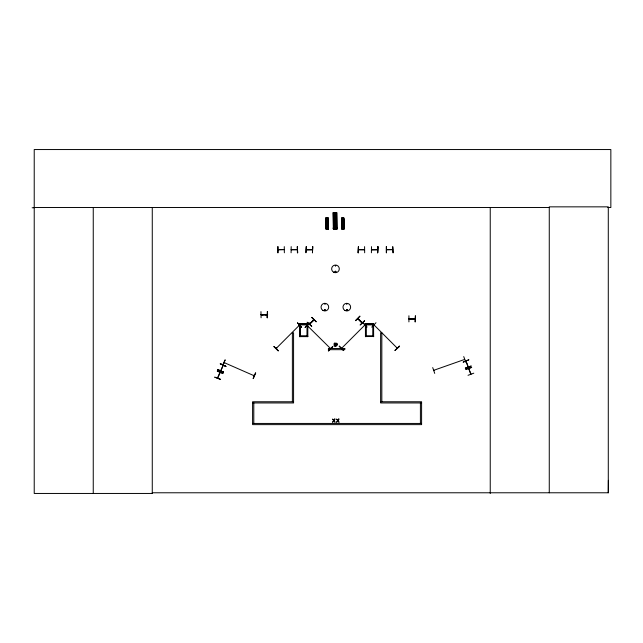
<?xml version="1.0" encoding="UTF-8"?>
<svg xmlns="http://www.w3.org/2000/svg" width="643" height="643" viewBox="0 0 643 643"><rect width="100%" height="100%" fill="white"/><g stroke="black" fill="none" stroke-linecap="round" stroke-linejoin="round"><path stroke-width="0.96" d="M607.844 207.52L610.85 207.52L610.85 149.546L34.224 149.546L34.224 493.454L152.359 493.454L152.278 492.779L608.286 492.779L608.374 480.345M361.639 322.521L362.29 322.641M374.17 325.471L373.969 324.884M396.667 347.935L397.085 348.297M396.795 347.71L397.245 348.112M470.998 374.105L468.715 368.487L470.748 374.242M324.305 309.862C325.326 312 325.647 308.383 324.394 309.733M325.173 304.026L324.554 303.866L325.213 303.954M335.775 265.68C334.456 266.532 336.08 264.506 335.55 265.969M335.887 271.74C334.786 273.002 335.284 270.494 335.831 271.643M346.408 309.902C347.397 311.517 346.987 308.423 346.497 310.199M347.349 310.159C345.95 307.884 346.577 312.305 347.324 309.717M434.443 370.344L433.945 370.593M433.744 370.32L464.744 359.397M335.397 345.709L335.453 344.527L336.426 345.339L336.619 344.262L335.212 343.611L334.513 344.447L334.882 345.476L336.426 345.339M335.775 343.563L335.622 344.463L336.289 343.796M220.975 370.408L220.533 370.826M220.991 370.368L220.766 370.907M222.663 365.795L225.187 359.823L222.502 365.361M220.155 372.618L217.712 378.116M335.341 229.029L334.915 229.085M362.339 322.778L361.961 322.36M276.795 348.201L276.168 348.458L299.437 325.189L299.22 325.752M309.444 324.008L314.017 319.86L309.677 324.144L309.934 323.558M341.666 348.249L364.886 325.028M334.955 271.442C335.397 273.773 336.643 270.365 335.083 271.346M307.675 323.871L307.716 336.635L299.55 336.611M307.659 324.257L307.611 336.635M373.567 323.871L373.631 336.635M373.551 324.257L373.503 336.635M335.196 228.273L334.963 229.069M217.808 369.669L223.467 372.064M222.679 365.714L223.225 365.288L220.758 370.85L223.145 365.256M224.552 362.74L224.029 362.548L254.17 375.761M253.543 375.496L254.106 375.737L253.768 375.287M253.093 378.526L255.488 372.868M253.302 378.614L255.721 372.964M217.358 370.898L222.992 373.358M217.543 377.971L219.874 372.426M220.436 379.29L214.666 377.144L220.404 379.37M261.066 314.588L261.669 314.813M266.54 314.861L267.142 314.548L266.66 314.797M408.94 318.727L409.623 318.936L408.94 318.936M291.183 249.597L297.259 249.54M358.432 249.597L364.581 249.597M386.604 249.597L392.744 249.597L386.668 249.814M466.046 361.278L468.289 366.872M313.334 320.11L313.921 319.82M364.3 325.229L364.645 324.892M324.578 309.717L324.98 310.416L324.876 309.645M261.709 314.837L261.195 314.556M278.186 249.597L284.262 249.597L278.202 249.838M297.323 249.814L291.183 249.814M334.882 345.476L335.477 344.769M276.217 348.41L276.651 347.967M299.003 325.631L299.349 325.197M278.194 350.933L273.838 346.593M311.895 317.345L316.252 321.677M307.692 325.647L307.274 325.286M309.5 323.992L313.736 319.659M309.645 324.144L313.88 319.892M311.71 326.274L307.105 322.199L311.686 326.306M355.732 320.72L359.984 316.284M355.507 320.495L359.823 316.123M358.159 319.041L357.998 318.446L362.29 322.698M328.308 350.813L332.688 346.497M328.525 351.03L329.763 349.784M330.992 348.53L332.849 346.657M339.359 346.063L343.667 350.443M364.477 320.72L360.104 325.036L364.645 320.881M362.861 322.553L366.992 327.118L362.845 322.577M364.846 325.109L364.517 325.446M371.734 327.142L375.986 322.714M399.536 346.255L394.995 350.411L399.56 346.28M395.059 350.467L399.343 346.063M307.611 324.474L299.55 324.361M362.13 322.987L357.862 318.655L362.13 322.931M362.138 323.027L357.854 318.711L358.183 319.024M373.503 324.474L365.433 324.361M335.558 344.809L336.667 344.825M224.166 362.572L224.664 362.821M346.722 303.625L346.81 304.284L346.81 303.649M334.561 345.01L335.421 344.696M335.75 344.576L336.619 344.262M432.715 367.587L434.724 373.398M463.732 356.6L465.862 362.371M465.821 369.203L471.705 367.402L465.91 369.452M468.032 375.311L473.795 373.181M463.209 362.057L468.916 359.767L463.241 362.138M465.315 368.013L471.11 365.955M465.395 368.222L471.198 366.197M409.069 318.695L415.089 318.687L414.381 318.92M414.96 318.936L409.004 318.936L415.089 318.92M327.247 228.546L326.998 228.948M333.203 212.672L336.755 212.616L336.94 229.262L333.387 229.31L333.203 212.672L333.46 229.31M333.46 214.352L336.538 214.32M333.476 215.485L336.546 215.453M333.492 217.173L336.562 217.141M325.824 218.017L328.195 217.977M341.698 218.017L344.069 217.977L344.182 229.077L341.819 229.117L341.754 218.017L342.004 229.117M333.508 218.668L336.578 218.636M326.001 219.142L328.051 219.118M341.875 219.142L343.925 219.118M326.009 219.89L328.059 219.866M341.883 219.89L343.933 219.866M333.524 220.364L336.594 220.324M326.017 221.015L328.067 220.999M341.891 221.015L343.941 220.999M326.025 222.02L328.075 221.996M341.899 222.02L343.949 221.996M326.041 223.145L328.091 223.121M341.915 223.145L343.965 223.121M333.604 227.606L336.675 227.574M326.089 227.976L328.139 227.96M333.098 228.096L337.197 228.056M341.972 227.976L344.021 227.96M325.752 228.297L328.485 228.273M333.098 228.225L337.197 228.185M334.907 228.361L335.389 228.386M341.634 228.297L344.367 228.273M341.634 228.386L344.367 228.353M261.13 314.588L267.142 314.548M408.924 315.761L408.916 321.902M261.082 317.763L260.962 311.622M415.105 321.87L415.41 315.721L415.193 321.862M32.15 207.761L34.224 207.753M34.224 207.52L549.267 207.52M277.776 246.631L277.808 252.779M284.262 246.631L284.351 252.779M291.183 246.631L291.094 252.779M297.323 246.631L297.637 252.779M306.285 246.631L305.947 252.779L306.205 246.631M364.581 246.631L364.669 252.779M371.493 246.631L371.405 252.779M386.258 246.631L386.29 252.779M377.554 249.572L371.493 249.814L377.642 249.878M312.434 249.597L306.285 249.814L312.434 249.878M358.497 249.814L364.581 249.878M297.669 252.779L297.339 246.631L297.412 252.779M358.095 252.779L358.432 246.631L358.119 252.779M393.09 252.779L392.744 246.631L393.058 252.779M263.18 314.773C254.298 315.062 278.749 314.62 261.195 314.829M265.165 314.861L267.247 314.861M307.74 323.831L299.55 323.831L299.566 336.635M373.631 323.831L365.433 323.831L365.433 336.635M299.55 324.217L307.74 324.217M365.433 324.217L373.631 324.217M299.55 324.345L307.74 324.345M365.433 324.345L373.631 324.345M299.55 324.562L307.74 324.562M365.433 324.562L373.631 324.562M299.55 324.852L307.74 324.852M365.433 324.852L373.631 324.852M299.55 336.506L307.74 336.506M365.433 336.506L373.631 336.506M365.433 336.57L373.503 336.506M293.578 401.762L252.603 401.762L252.603 424.629L421.599 424.629L421.599 401.762L380.632 401.762M252.603 402.952L293.578 402.952L293.578 332.777L292.38 332.777L292.38 401.762M421.599 402.952L380.632 402.952L380.632 332.777L381.829 332.777L381.829 401.762M252.603 423.44L421.599 423.44M414.96 318.623L414.534 318.936M334.513 344.447L335.413 344.608M253.752 375.319L254.25 375.568M365.521 324.257L365.562 336.635M299.63 324.257L299.67 336.635M220.236 363.93L225.894 366.325M217.68 369.958L223.346 372.353M217.254 371.14L222.904 373.567M334.754 343.933L335.453 344.527M374.459 325.326L374.009 324.924L397.189 348.104M373.888 325.149L374.258 325.471M311.718 317.521L316.091 321.838M339.134 346.288L343.507 350.604M307.563 325.872L307.169 325.479L330.494 348.506M273.998 346.432L278.371 350.748M335.212 343.611L335.525 344.471M335.646 344.801L335.959 345.661M466.054 361.205L468.024 366.968M344.029 229.085L343.675 217.985M343.531 217.985L343.74 229.085M343.611 229.085L343.402 217.985L343.466 229.085M343.322 229.093L342.695 229.093M342.414 218.009L342.494 229.109M342.277 218.009L342.357 229.109M342.108 218.009L342.221 229.109M341.972 218.009L342.14 229.109M336.739 212.616L336.86 229.262M336.514 212.616L336.699 229.262M336.345 212.624L336.522 228.281M336.273 212.624L336.458 229.262M336.08 212.624L336.329 228.289M335.943 212.624L336.096 229.27M335.75 212.624L335.759 218.499L335.678 212.632M335.839 220.461L335.863 228.289L335.759 220.461M335.63 229.27L334.69 229.286M334.207 212.656L334.336 218.532M334.352 220.493L334.376 228.321M334.256 229.302L334.071 212.656L334.191 229.302M333.878 212.664L333.998 229.302M333.87 229.31L333.677 212.664L333.789 229.31M333.412 212.664L333.621 229.31M328.147 217.977L328.316 229.077L325.945 229.117L325.88 218.017M328.01 217.985L328.155 229.085M327.994 229.085L327.874 217.985L327.906 229.085M327.617 217.985L327.777 229.085M327.528 217.985L327.608 229.085M327.44 229.093L326.821 229.093M326.54 218.009L326.62 229.109M326.363 218.009L326.507 229.109M326.234 218.009L326.395 229.109M326.097 218.009L326.347 229.109M325.985 218.017L326.089 229.117M267.279 311.582L267.319 317.722M608.286 492.779L608.286 206.853L549.267 206.853L549.267 492.779M490.239 207.52L490.239 493.454M420.401 402.952L420.401 423.44M386.515 246.631L386.515 252.779M377.722 246.631L377.722 252.779M358.424 246.631L358.392 252.779M312.514 246.631L312.514 252.779M300.056 336.635L300.048 324.289L300.016 336.635M278.033 246.631L278.033 252.779M253.8 402.952L253.8 423.44M152.27 207.52L152.27 493.454M93.251 207.52L93.251 493.454M326.612 222.462C327.191 224.19 327.954 221.216 326.612 222.462M334.392 219.327C335.252 221.931 336.393 217.471 334.392 219.327M342.494 222.462C343.065 224.19 343.828 221.216 342.494 222.462M307.241 324.289L307.225 336.635L307.274 324.281M373.133 324.289L373.117 336.635L373.165 324.281M220.332 363.697L225.862 366.406L220.332 363.697M334.649 419.051L333.862 420.329L332.592 419.051L333.596 420.675L332.56 422.298L333.83 421.004L335.116 422.298L334.103 420.651L335.116 419.051L334.649 419.051M338.636 419.051L337.848 420.329L336.578 419.051L337.583 420.675L336.546 422.298L337.816 421.004L339.102 422.298L338.089 420.651L339.102 419.051L338.636 419.051M297.564 322.858L301.696 327.424L297.54 322.882M309.138 322.955L305.039 327.544L309.114 322.931M334.28 343.225C332.519 351.134 342.333 342.076 334.28 343.225M267.536 311.574L267.231 317.722L267.536 311.574M312.771 246.631L312.434 252.779L312.747 246.631M377.98 246.631L377.642 252.779L377.98 246.631M307.74 336.12L299.55 336.12L307.74 336.16M373.631 336.12L365.433 336.12L373.631 336.16M344.793 348.482L328.404 348.482L328.404 349.679L344.793 349.679L344.793 348.482M365.939 324.289L365.907 336.635L365.947 324.321M223.451 372.104L217.8 369.685L223.434 372.144M344.897 310.456A3.826 3.826 0 0 0 350.636 307.137A3.826 3.826 0 0 0 344.897 303.826A3.826 3.826 0 0 0 344.897 310.456M322.963 310.456A3.826 3.826 0 0 0 328.702 307.137A3.826 3.826 0 0 0 322.963 303.826A3.826 3.826 0 0 0 322.963 310.456M333.556 272.19A3.842 3.842 0 0 0 339.311 268.87A3.842 3.842 0 0 0 333.556 265.543A3.842 3.842 0 0 0 333.556 272.19"/></g></svg>
